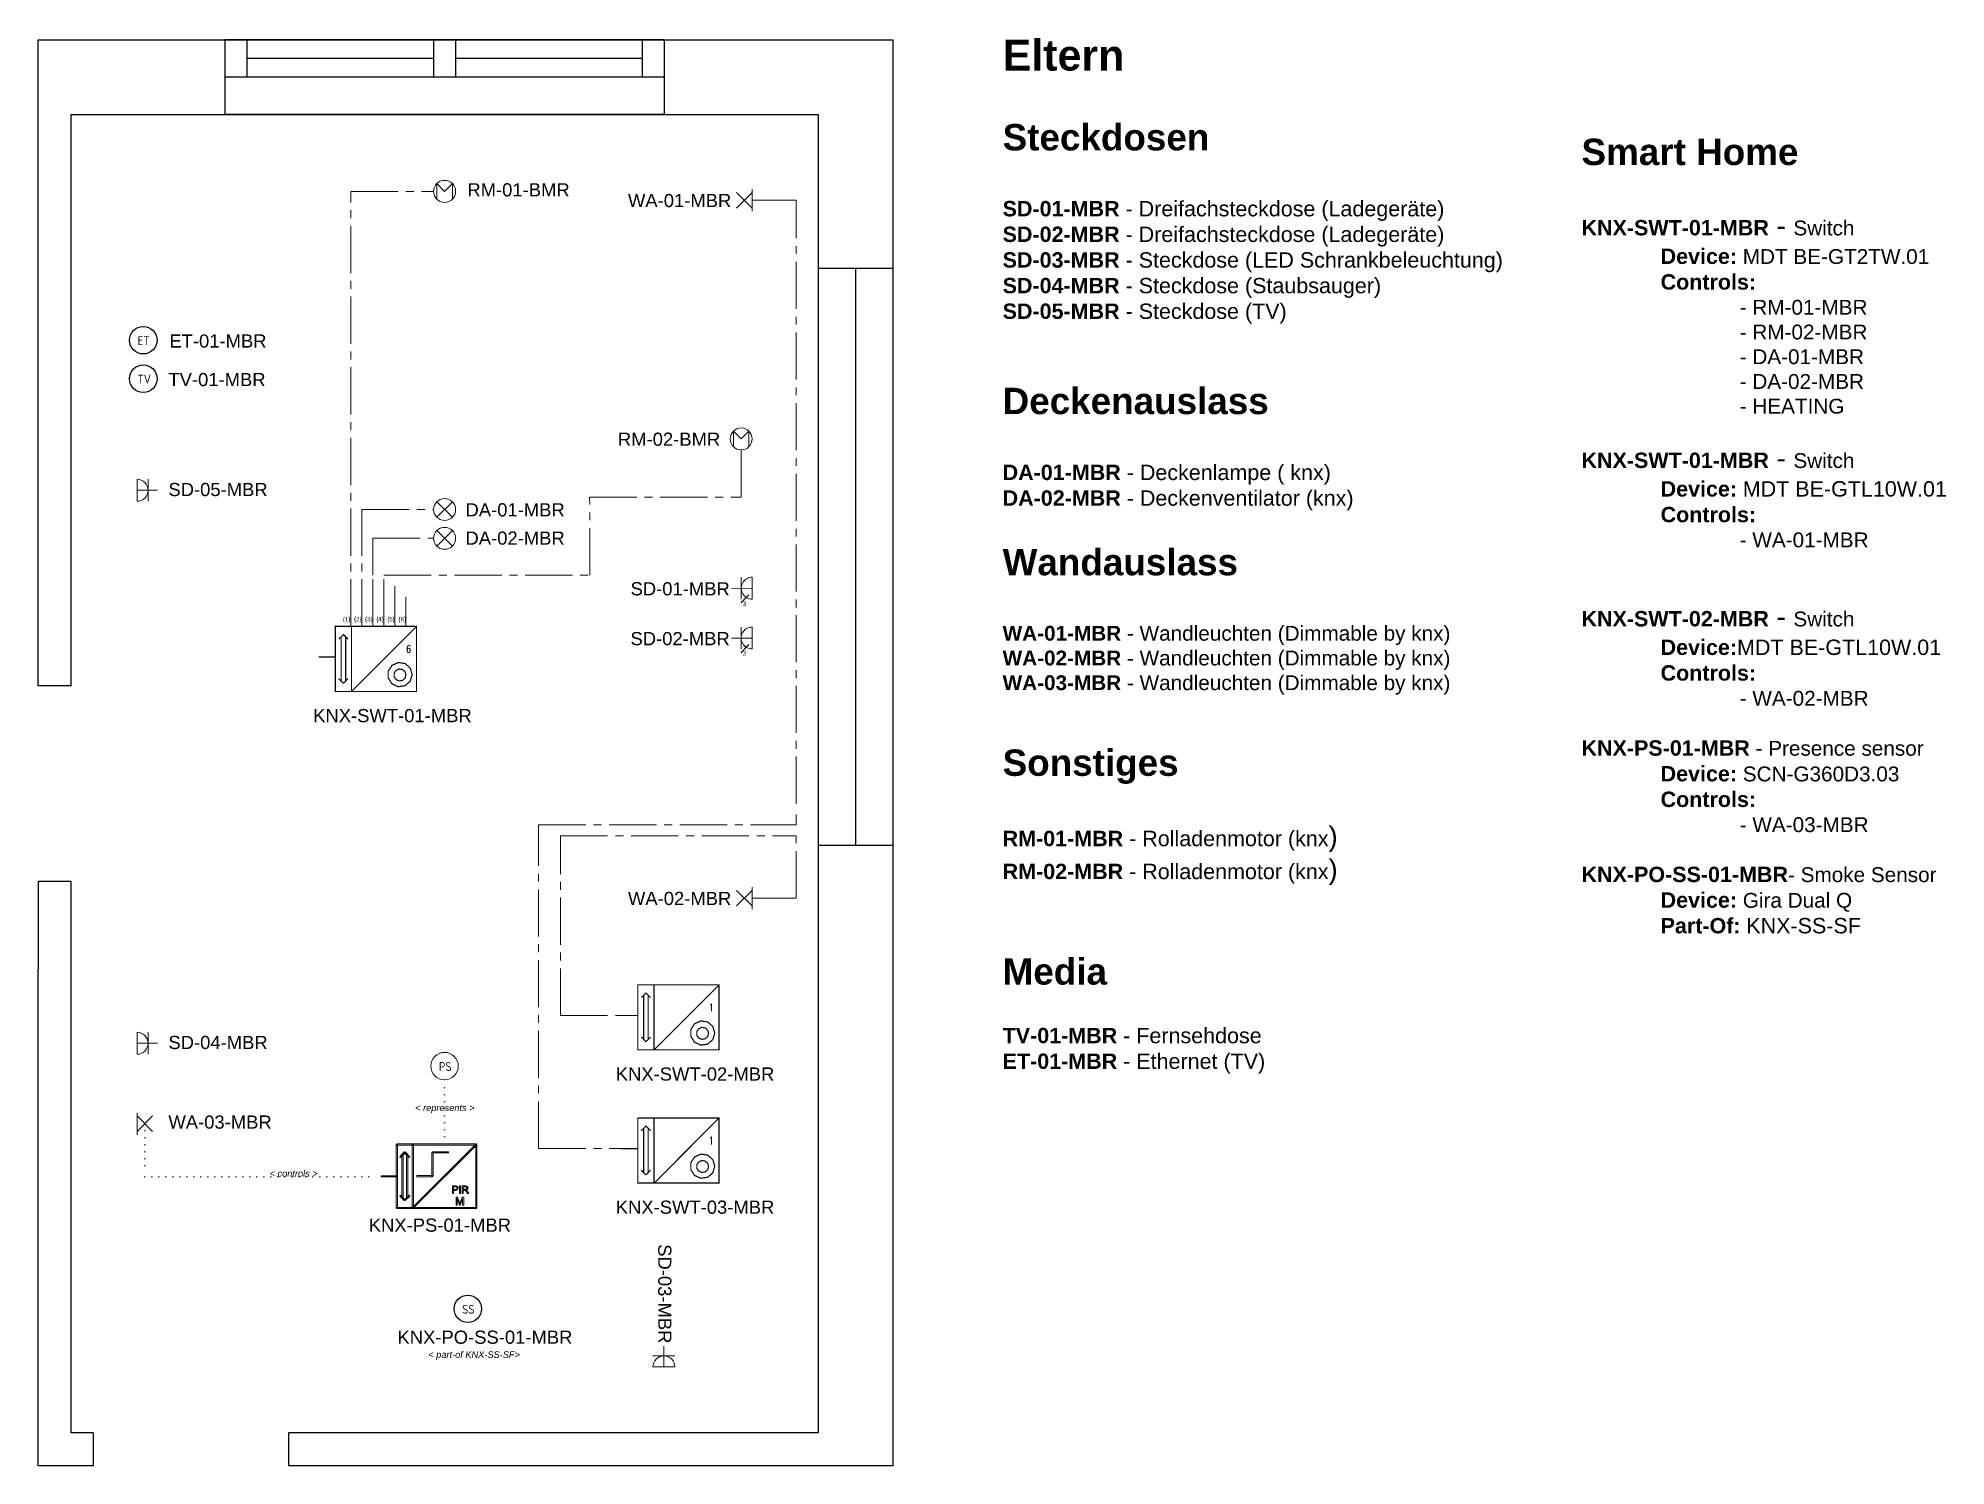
# Model space of a CAD drawing. Header units: millimetres. Extents: x 18834 to 27517, y 15979 to 22476.
import ezdxf
from ezdxf.enums import TextEntityAlignment as Align

# ---------------------------------------------------------------- set-up
doc = ezdxf.new("R2010")
doc.units = ezdxf.units.MM
doc.header["$LTSCALE"] = 10
doc.linetypes.add('AI-Linetype-20', pattern=[32.166085, 21.44411, -3.573992, 3.573992, -3.573992])
doc.linetypes.add('DOT2', pattern=[3.175, 0, -3.175])
for name, color, linetype in [('01-OG-MBR-Walls', 7, 'Continuous'), ('02-OG-MBR-Windows', 7, 'Continuous'), ('03-OG-MBR-Outlets_Schematic', 7, 'Continuous'), ('04-OG-MBR-Lights_Schematic', 7, 'Continuous'), ('05-OG-MBR-Misc_Schematic', 7, 'Continuous'), ('06-OG-MBR-Media_Schematic', 7, 'Continuous'), ('07-OG-MBR-Smart_Schematic', 7, 'Continuous'), ('08-OG-MBR-Schematic_Description', 7, 'Continuous')]:
    doc.layers.add(name, color=color, linetype=linetype)
doc.styles.add('ISO Proportional', font='isocp.shx')
doc.styles.add('SN0', font='ROMANS', dxfattribs={"width": 0.002083})
doc.styles.get("Standard").update_dxf_attribs({"font": 'Arial.ttf'})

msp = doc.modelspace()

# ---------------------------------------------------------------- linework, layer by layer
at = {"layer": '01-OG-MBR-Walls', "color": 7}
for p, q in [((18983.9, 19528.8), (18833.9, 19528.8)), ((18983.9, 18638.8), (18833.9, 18638.8)), ((18833.9, 18638.8), (18833.9, 18238.8)), ((19083.9, 16128.8), (19083.9, 15978.8)), ((19973.9, 16128.8), (19973.9, 15978.8))]:
    msp.add_line(p, q, dxfattribs=at)
for points in [[(18833.9, 19528.8), (18833.9, 22468.8), (18983.9, 22468.8), (22383.9, 22468.8), (22723.9, 22468.8), (22723.9, 22128.8), (22723.9, 18128.8), (22723.9, 17978.8), (22723.9, 16128.8), (22723.9, 15978.8), (22383.9, 15978.8), (19973.9, 15978.8)], [(18983.9, 19528.8), (18983.9, 22128.8), (22383.9, 22128.8), (22383.9, 16128.8), (19973.9, 16128.8)], [(19083.9, 16128.8), (18983.9, 16128.8), (18983.9, 18638.8)], [(19083.9, 15978.8), (18983.9, 15978.8), (18833.9, 15978.8), (18833.9, 18238.8)]]:
    msp.add_lwpolyline(points, dxfattribs=at)
at = {"layer": '02-OG-MBR-Windows'}
for p, q in [((19683.9, 22468.8), (19683.9, 22128.8)), ((21683.9, 22468.8), (19683.9, 22468.8)), ((19783.9, 22468.8), (19783.9, 22298.8)), ((20633.9, 22468.8), (20633.9, 22298.8)), ((20733.9, 22468.8), (20733.9, 22298.8)), ((21583.9, 22468.8), (21583.9, 22298.8)), ((21683.9, 22468.8), (21683.9, 22128.8)), ((20633.9, 22383.8), (19783.9, 22383.8)), ((21583.9, 22383.8), (20733.9, 22383.8)), ((21683.9, 22298.8), (19683.9, 22298.8)), ((21683.9, 22128.8), (19683.9, 22128.8))]:
    msp.add_line(p, q, dxfattribs=at)
at = {"layer": '02-OG-MBR-Windows', "color": 7}
for p, q in [((22383.9, 21428.8), (22723.9, 21428.8)), ((22383.9, 21428.8), (22383.9, 18803.8)), ((22553.9, 21428.8), (22553.9, 18803.8)), ((22723.9, 21428.8), (22723.9, 18803.8)), ((22383.9, 18803.8), (22723.9, 18803.8))]:
    msp.add_line(p, q, dxfattribs=at)
at = {"layer": '03-OG-MBR-Outlets_Schematic', "color": 7, "lineweight": 15}
for p, q in [((19283.9, 20468.6), (19283.9, 20368.6)), ((19283.9, 20418.6), (19377.8, 20419.1)), ((19333.9, 20468.6), (19333.9, 20368.6)), ((22084.2, 19973.1), (21990.2, 19972)), ((22034.4, 19922.8), (22033.9, 20022.8)), ((22084.4, 19923.1), (22083.9, 20023.1)), ((22083.9, 19746.3), (21990, 19745.3)), ((22034.2, 19696), (22033.6, 19796)), ((22084.2, 19696.3), (22083.6, 19796.3)), ((19283.9, 17952.1), (19283.9, 17852.1)), ((19283.9, 17902.1), (19377.8, 17902.6)), ((19333.9, 17952.1), (19333.9, 17852.1)), ((21682.1, 16428.8), (21681.6, 16522.7)), ((21632.1, 16478.8), (21732.1, 16478.8)), ((21632.1, 16428.8), (21732.1, 16428.8))]:
    msp.add_line(p, q, dxfattribs=at)
at = {"layer": '03-OG-MBR-Outlets_Schematic', "color": 7}
for p, q in [((22069.2, 19943.3), (22031.9, 19906.3)), ((22069, 19716.5), (22031.6, 19679.5))]:
    msp.add_line(p, q, dxfattribs=at)
at = {"layer": '03-OG-MBR-Outlets_Schematic', "color": 7, "lineweight": 15}
for centre, start, end in [((19283.9, 20418.6), 270, 90), ((22084.2, 19973.1), 90.31776, 270.31776), ((22083.9, 19746.3), 90.31776, 270.31776), ((19283.9, 17902.1), 270, 90), ((21682.1, 16428.8), 0, 180)]:
    msp.add_arc(centre, 50, start, end, dxfattribs=at)
at = {"layer": '04-OG-MBR-Lights_Schematic', "color": 7, "lineweight": 20}
for p, q in [((22083.9, 21703.2), (22013.2, 21773.9)), ((22013.2, 21703.2), (22083.9, 21773.9)), ((22083.9, 21688.5), (22083.9, 21788.5)), ((20648.5, 20366.5), (20719.2, 20295.8)), ((20719.2, 20366.5), (20648.5, 20295.8)), ((20648.5, 20235.4), (20719.2, 20164.7)), ((20719.2, 20235.4), (20648.5, 20164.7)), ((22083.9, 18527), (22013.2, 18597.7)), ((22013.2, 18527), (22083.9, 18597.7)), ((22083.9, 18512.4), (22083.9, 18612.4)), ((19283.9, 17586), (19283.9, 17486)), ((19283.9, 17571.4), (19354.6, 17500.6)), ((19354.6, 17571.4), (19283.9, 17500.6))]:
    msp.add_line(p, q, dxfattribs=at)
for centre in [(20683.9, 20331.1), (20683.9, 20200)]:
    msp.add_circle(centre, 50, dxfattribs=at)
at = {"layer": '05-OG-MBR-Misc_Schematic', "color": 7, "lineweight": 15}
for p, q in [((20683.9, 21778.8), (20648.5, 21814.2)), ((20648.5, 21814.2), (20648.5, 21743.5)), ((20719.2, 21814.2), (20683.9, 21778.8)), ((20719.2, 21814.2), (20719.2, 21743.5)), ((22033.9, 20652.5), (21998.5, 20687.9)), ((21998.5, 20687.9), (21998.5, 20617.2)), ((22069.2, 20687.9), (22033.9, 20652.5)), ((22069.2, 20687.9), (22069.2, 20617.2))]:
    msp.add_line(p, q, dxfattribs=at)
for centre in [(20683.9, 21778.8), (22033.9, 20652.5)]:
    msp.add_circle(centre, 50, dxfattribs=at)
at = {"layer": '06-OG-MBR-Media_Schematic', "color": 7}
for centre in [(19312.5, 21101.5), (19312.5, 20926.5)]:
    msp.add_circle(centre, 62.5, dxfattribs=at)
at = {"layer": '07-OG-MBR-Smart_Schematic', "color": 3, "linetype": 'AI-Linetype-20', "lineweight": 15}
for p, q in [((20257.8, 19799), (20257.8, 21778.8)), ((20257.8, 21778.8), (20633.9, 21778.8)), ((22083.9, 21738.5), (22283.9, 21738.5)), ((22283.9, 18992.4), (22283.9, 21738.5)), ((22033.9, 20387.1), (22033.9, 20602.5)), ((20307.8, 19799), (20307.8, 20331.1)), ((20307.8, 20331.1), (20633.9, 20331.1)), ((21344, 20387.1), (22033.9, 20387.1)), ((21344.7, 20031.7), (21344.2, 20387.1)), ((20357.8, 20200), (20633.9, 20200)), ((20357.8, 20031.7), (20357.8, 20200)), ((20357.8, 19799), (20357.8, 20031.7)), ((20407.8, 19799), (20407.8, 20031.7)), ((20407.8, 20031.7), (21344.7, 20031.7)), ((20457.8, 19799), (20457.8, 19981.7)), ((20507.8, 19799), (20507.8, 19931.7)), ((22283.9, 18896), (22283.9, 18942.4)), ((21111.6, 17422.5), (21111.6, 18896)), ((21111.6, 18896), (22283.9, 18896)), ((21211.6, 18028.5), (21211.6, 18846)), ((21211.6, 18846), (22283.9, 18846)), ((22283.9, 18562.4), (22283.9, 18846)), ((22083.9, 18562.4), (22283.9, 18562.4)), ((21211.6, 18028.5), (21487.7, 18028.5)), ((21111.6, 17422.5), (21487.7, 17422.5))]:
    msp.add_line(p, q, dxfattribs=at)
at = {"layer": '07-OG-MBR-Smart_Schematic', "color": 7, "linetype": 'Continuous', "lineweight": 15, "const_width": 5.48}
for points in [[(20186.3, 19799), (20259.9, 19799), (20259.9, 19503), (20186.3, 19503), (20186.3, 19799)], [(20259.9, 19799), (20555.8, 19799), (20555.8, 19503), (20259.9, 19503), (20259.9, 19799)], [(20555.8, 19799), (20260.6, 19503)], [(20223.1, 19762.2), (20201.9, 19741), (20223.1, 19762.2), (20244.2, 19741), (20223.1, 19762.2)], [(20212.9, 19752), (20212.9, 19550.8)], [(20233.2, 19752), (20233.2, 19550.8)], [(20110.3, 19659.6), (20185.5, 19659.6)], [(20536.3, 19579.7), (20527.5, 19609.7), (20503.8, 19630.3), (20472.8, 19634.8), (20444.3, 19621.8), (20427.3, 19595.5), (20427.3, 19564.1), (20444.2, 19537.8), (20472.7, 19524.7), (20503.7, 19529.1), (20527.4, 19549.6), (20536.3, 19579.7), (20536.3, 19579.7)], [(20223.1, 19539.8), (20201.9, 19561.7)], [(20244.2, 19561.7), (20223.1, 19539.8)], [(20508.1, 19578.1), (20503.7, 19593), (20492.1, 19603.1), (20476.8, 19605.3), (20462.7, 19598.9), (20454.4, 19585.9), (20454.4, 19570.5), (20462.7, 19557.5), (20476.7, 19551.1), (20492, 19553.2), (20503.7, 19563.3), (20508.1, 19578.1), (20508.1, 19578.1)], [(21563.6, 18167.8), (21637.2, 18167.8), (21637.2, 17871.9), (21563.6, 17871.9), (21563.6, 18167.8)], [(21637.2, 18167.8), (21933.2, 18167.8), (21933.2, 17871.9), (21637.2, 17871.9), (21637.2, 18167.8)], [(21933.2, 18167.8), (21638, 17871.9)], [(21600.4, 18131), (21579.3, 18109.9), (21600.4, 18131), (21621.6, 18109.9), (21600.4, 18131)], [(21590.2, 18120.9), (21590.2, 17919.6)], [(21610.6, 18120.9), (21610.6, 17919.6)], [(21487.7, 18028.5), (21562.8, 18028.5)], [(21913.6, 17948.5), (21904.8, 17978.6), (21881.2, 17999.1), (21850.2, 18003.6), (21821.7, 17990.6), (21804.7, 17964.3), (21804.7, 17933), (21821.6, 17906.6), (21850.1, 17893.6), (21881.1, 17898), (21904.8, 17918.5), (21913.6, 17948.5), (21913.6, 17948.5)], [(21885.4, 17947), (21881.1, 17961.8), (21869.5, 17971.9), (21854.2, 17974.2), (21840.1, 17967.8), (21831.8, 17954.8), (21831.7, 17939.3), (21840.1, 17926.3), (21854.1, 17919.9), (21869.4, 17922.1), (21881.1, 17932.2), (21885.4, 17947), (21885.4, 17947)], [(21600.4, 17908.7), (21579.3, 17930.6)], [(21621.6, 17930.6), (21600.4, 17908.7)], [(21563.6, 17561.8), (21637.2, 17561.8), (21637.2, 17265.9), (21563.6, 17265.9), (21563.6, 17561.8)], [(21637.2, 17561.8), (21933.2, 17561.8), (21933.2, 17265.9), (21637.2, 17265.9), (21637.2, 17561.8)], [(21933.2, 17561.8), (21638, 17265.9)], [(21600.4, 17525), (21579.3, 17503.9), (21600.4, 17525), (21621.6, 17503.9), (21600.4, 17525)], [(21590.2, 17514.9), (21590.2, 17313.6)], [(21610.6, 17514.9), (21610.6, 17313.6)], [(21487.7, 17422.5), (21562.8, 17422.5)], [(21913.6, 17342.5), (21904.8, 17372.6), (21881.2, 17393.1), (21850.2, 17397.6), (21821.7, 17384.6), (21804.7, 17358.3), (21804.7, 17327), (21821.6, 17300.6), (21850.1, 17287.6), (21881.1, 17292), (21904.8, 17312.5), (21913.6, 17342.5), (21913.6, 17342.5)], [(21885.4, 17341), (21881.1, 17355.8), (21869.5, 17365.9), (21854.2, 17368.2), (21840.1, 17361.8), (21831.8, 17348.8), (21831.7, 17333.3), (21840.1, 17320.3), (21854.1, 17313.9), (21869.4, 17316.1), (21881.1, 17326.2), (21885.4, 17341), (21885.4, 17341)], [(21600.4, 17302.7), (21579.3, 17324.6)], [(21621.6, 17324.6), (21600.4, 17302.7)]]:
    msp.add_lwpolyline(points, dxfattribs=at)
at = {"layer": '07-OG-MBR-Smart_Schematic', "color": 7, "linetype": 'DOT2', "lineweight": 15}
for points in [[(20683.9, 17444), (20683.9, 17735.5)], [(19319.2, 17536), (19319.2, 17294)], [(19319.2, 17294), (20395.4, 17294)]]:
    msp.add_lwpolyline(points, dxfattribs=at)
at = {"layer": '07-OG-MBR-Smart_Schematic', "color": 7, "lineweight": 15}
msp.add_circle((20683.9, 17798), 62.5, dxfattribs=at)
at = {"layer": '07-OG-MBR-Smart_Schematic', "color": 7}
msp.add_circle((20789.6, 16693.2), 62.5, dxfattribs=at)
at = {"layer": '07-OG-MBR-Smart_Schematic', "color": 7, "linetype": 'Continuous', "lineweight": 15}
for points, knots in [([(20469.2, 17152), (20469.2, 17152), (20463.9, 17152), (20463.9, 17152), (20463.9, 17152), (20463.9, 17152), (20463.9, 17441.3), (20463.9, 17441.3), (20463.9, 17441.3), (20463.9, 17441.3), (20469.2, 17441.3), (20469.2, 17441.3), (20469.2, 17441.3), (20469.2, 17441.3), (20469.2, 17152), (20469.2, 17152)], [0, 0, 0, 0, 0.2, 0.2, 0.2, 0.2, 0.4, 0.4, 0.4, 0.4, 0.6, 0.6, 0.6, 0.6, 1, 1, 1, 1]), ([(20466.5, 17438.6), (20466.5, 17438.6), (20466.5, 17444), (20466.5, 17444), (20466.5, 17444), (20466.5, 17444), (20539.2, 17444), (20539.2, 17444), (20539.2, 17444), (20539.2, 17444), (20539.2, 17438.6), (20539.2, 17438.6), (20539.2, 17438.6), (20539.2, 17438.6), (20466.5, 17438.6), (20466.5, 17438.6)], [0, 0, 0, 0, 0.2, 0.2, 0.2, 0.2, 0.4, 0.4, 0.4, 0.4, 0.6, 0.6, 0.6, 0.6, 1, 1, 1, 1]), ([(20483.8, 17382), (20483.8, 17382), (20479.9, 17385.8), (20479.9, 17385.8), (20479.9, 17385.8), (20479.9, 17385.8), (20500.6, 17407.2), (20500.6, 17407.2), (20500.6, 17407.2), (20500.6, 17407.2), (20504.4, 17403.5), (20504.4, 17403.5), (20504.4, 17403.5), (20504.4, 17403.5), (20483.8, 17382), (20483.8, 17382)], [0, 0, 0, 0, 0.2, 0.2, 0.2, 0.2, 0.4, 0.4, 0.4, 0.4, 0.6, 0.6, 0.6, 0.6, 1, 1, 1, 1]), ([(20500.6, 17406.5), (20500.6, 17406.5), (20504.4, 17402.7), (20504.4, 17402.7), (20504.4, 17402.7), (20504.4, 17402.7), (20483.7, 17382), (20483.7, 17382), (20483.7, 17382), (20483.7, 17382), (20480, 17385.8), (20480, 17385.8), (20480, 17385.8), (20480, 17385.8), (20500.6, 17406.5), (20500.6, 17406.5)], [0, 0, 0, 0, 0.2, 0.2, 0.2, 0.2, 0.4, 0.4, 0.4, 0.4, 0.6, 0.6, 0.6, 0.6, 1, 1, 1, 1]), ([(20489.9, 17394.6), (20489.9, 17394.6), (20495.2, 17394.6), (20495.2, 17394.6), (20495.2, 17394.6), (20495.2, 17394.6), (20495.2, 17197.9), (20495.2, 17197.9), (20495.2, 17197.9), (20495.2, 17197.9), (20489.9, 17197.9), (20489.9, 17197.9), (20489.9, 17197.9), (20489.9, 17197.9), (20489.9, 17394.6), (20489.9, 17394.6)], [0, 0, 0, 0, 0.2, 0.2, 0.2, 0.2, 0.4, 0.4, 0.4, 0.4, 0.6, 0.6, 0.6, 0.6, 1, 1, 1, 1]), ([(20500.6, 17403.4), (20500.6, 17403.4), (20504.4, 17407.2), (20504.4, 17407.2), (20504.4, 17407.2), (20504.4, 17407.2), (20525.8, 17385.8), (20525.8, 17385.8), (20525.8, 17385.8), (20525.8, 17385.8), (20522, 17382), (20522, 17382), (20522, 17382), (20522, 17382), (20500.6, 17403.4), (20500.6, 17403.4)], [0, 0, 0, 0, 0.2, 0.2, 0.2, 0.2, 0.4, 0.4, 0.4, 0.4, 0.6, 0.6, 0.6, 0.6, 1, 1, 1, 1]), ([(20525.8, 17385.8), (20525.8, 17385.8), (20522.1, 17382), (20522.1, 17382), (20522.1, 17382), (20522.1, 17382), (20500.7, 17402.6), (20500.7, 17402.6), (20500.7, 17402.6), (20500.7, 17402.6), (20504.4, 17406.5), (20504.4, 17406.5), (20504.4, 17406.5), (20504.4, 17406.5), (20525.8, 17385.8), (20525.8, 17385.8)], [0, 0, 0, 0, 0.2, 0.2, 0.2, 0.2, 0.4, 0.4, 0.4, 0.4, 0.6, 0.6, 0.6, 0.6, 1, 1, 1, 1]), ([(20510.5, 17394.6), (20510.5, 17394.6), (20515.9, 17394.6), (20515.9, 17394.6), (20515.9, 17394.6), (20515.9, 17394.6), (20515.9, 17197.9), (20515.9, 17197.9), (20515.9, 17197.9), (20515.9, 17197.9), (20510.5, 17197.9), (20510.5, 17197.9), (20510.5, 17197.9), (20510.5, 17197.9), (20510.5, 17394.6), (20510.5, 17394.6)], [0, 0, 0, 0, 0.2, 0.2, 0.2, 0.2, 0.4, 0.4, 0.4, 0.4, 0.6, 0.6, 0.6, 0.6, 1, 1, 1, 1]), ([(20541.9, 17152), (20541.9, 17152), (20536.6, 17152), (20536.6, 17152), (20536.6, 17152), (20536.6, 17152), (20536.6, 17441.3), (20536.6, 17441.3), (20536.6, 17441.3), (20536.6, 17441.3), (20541.9, 17441.3), (20541.9, 17441.3), (20541.9, 17441.3), (20541.9, 17441.3), (20541.9, 17152), (20541.9, 17152)], [0, 0, 0, 0, 0.2, 0.2, 0.2, 0.2, 0.4, 0.4, 0.4, 0.4, 0.6, 0.6, 0.6, 0.6, 1, 1, 1, 1]), ([(20536.6, 17441.3), (20536.6, 17441.3), (20541.9, 17441.3), (20541.9, 17441.3), (20541.9, 17441.3), (20541.9, 17441.3), (20541.9, 17152), (20541.9, 17152), (20541.9, 17152), (20541.9, 17152), (20536.6, 17152), (20536.6, 17152), (20536.6, 17152), (20536.6, 17152), (20536.6, 17441.3), (20536.6, 17441.3)], [0, 0, 0, 0, 0.2, 0.2, 0.2, 0.2, 0.4, 0.4, 0.4, 0.4, 0.6, 0.6, 0.6, 0.6, 1, 1, 1, 1]), ([(20825.9, 17442.4), (20825.9, 17442.4), (20829.6, 17438.6), (20829.6, 17438.6), (20829.6, 17438.6), (20829.6, 17438.6), (20542.7, 17152.4), (20542.7, 17152.4), (20542.7, 17152.4), (20542.7, 17152.4), (20538.9, 17156.2), (20538.9, 17156.2), (20538.9, 17156.2), (20538.9, 17156.2), (20825.9, 17442.4), (20825.9, 17442.4)], [0, 0, 0, 0, 0.2, 0.2, 0.2, 0.2, 0.4, 0.4, 0.4, 0.4, 0.6, 0.6, 0.6, 0.6, 1, 1, 1, 1]), ([(20539.2, 17438.6), (20539.2, 17438.6), (20539.2, 17444), (20539.2, 17444), (20539.2, 17444), (20539.2, 17444), (20828.5, 17444), (20828.5, 17444), (20828.5, 17444), (20828.5, 17444), (20828.5, 17438.6), (20828.5, 17438.6), (20828.5, 17438.6), (20828.5, 17438.6), (20539.2, 17438.6), (20539.2, 17438.6)], [0, 0, 0, 0, 0.2, 0.2, 0.2, 0.2, 0.4, 0.4, 0.4, 0.4, 0.6, 0.6, 0.6, 0.6, 1, 1, 1, 1]), ([(20631.5, 17297.4), (20631.5, 17297.4), (20626.1, 17297.4), (20626.1, 17297.4), (20626.1, 17297.4), (20626.1, 17297.4), (20626.1, 17405.3), (20626.1, 17405.3), (20626.1, 17405.3), (20626.1, 17405.3), (20631.5, 17405.3), (20631.5, 17405.3), (20631.5, 17405.3), (20631.5, 17405.3), (20631.5, 17297.4), (20631.5, 17297.4)], [0, 0, 0, 0, 0.2, 0.2, 0.2, 0.2, 0.4, 0.4, 0.4, 0.4, 0.6, 0.6, 0.6, 0.6, 1, 1, 1, 1]), ([(20628.8, 17402.7), (20628.8, 17402.7), (20628.8, 17408), (20628.8, 17408), (20628.8, 17408), (20628.8, 17408), (20701.5, 17408), (20701.5, 17408), (20701.5, 17408), (20701.5, 17408), (20701.5, 17402.7), (20701.5, 17402.7), (20701.5, 17402.7), (20701.5, 17402.7), (20628.8, 17402.7), (20628.8, 17402.7)], [0, 0, 0, 0, 0.2, 0.2, 0.2, 0.2, 0.4, 0.4, 0.4, 0.4, 0.6, 0.6, 0.6, 0.6, 1, 1, 1, 1]), ([(20825.8, 17441.3), (20825.8, 17441.3), (20831.2, 17441.3), (20831.2, 17441.3), (20831.2, 17441.3), (20831.2, 17441.3), (20831.2, 17152), (20831.2, 17152), (20831.2, 17152), (20831.2, 17152), (20825.8, 17152), (20825.8, 17152), (20825.8, 17152), (20825.8, 17152), (20825.8, 17441.3), (20825.8, 17441.3)], [0, 0, 0, 0, 0.2, 0.2, 0.2, 0.2, 0.4, 0.4, 0.4, 0.4, 0.6, 0.6, 0.6, 0.6, 1, 1, 1, 1]), ([(20395.4, 17294), (20395.4, 17294), (20395.4, 17299.3), (20395.4, 17299.3), (20395.4, 17299.3), (20395.4, 17299.3), (20467.3, 17299.3), (20467.3, 17299.3), (20467.3, 17299.3), (20467.3, 17299.3), (20467.3, 17294), (20467.3, 17294), (20467.3, 17294), (20467.3, 17294), (20395.4, 17294), (20395.4, 17294)], [0, 0, 0, 0, 0.2, 0.2, 0.2, 0.2, 0.4, 0.4, 0.4, 0.4, 0.6, 0.6, 0.6, 0.6, 1, 1, 1, 1]), ([(20556.8, 17294.8), (20556.8, 17294.8), (20556.8, 17300.1), (20556.8, 17300.1), (20556.8, 17300.1), (20556.8, 17300.1), (20628.8, 17300.1), (20628.8, 17300.1), (20628.8, 17300.1), (20628.8, 17300.1), (20628.8, 17294.8), (20628.8, 17294.8), (20628.8, 17294.8), (20628.8, 17294.8), (20556.8, 17294.8), (20556.8, 17294.8)], [0, 0, 0, 0, 0.2, 0.2, 0.2, 0.2, 0.4, 0.4, 0.4, 0.4, 0.6, 0.6, 0.6, 0.6, 1, 1, 1, 1]), ([(20504.4, 17189.9), (20504.4, 17189.9), (20500.6, 17186.1), (20500.6, 17186.1), (20500.6, 17186.1), (20500.6, 17186.1), (20480, 17206.8), (20480, 17206.8), (20480, 17206.8), (20480, 17206.8), (20483.7, 17210.6), (20483.7, 17210.6), (20483.7, 17210.6), (20483.7, 17210.6), (20504.4, 17189.9), (20504.4, 17189.9)], [0, 0, 0, 0, 0.2, 0.2, 0.2, 0.2, 0.4, 0.4, 0.4, 0.4, 0.6, 0.6, 0.6, 0.6, 1, 1, 1, 1]), ([(20522.1, 17210.6), (20522.1, 17210.6), (20525.8, 17206.7), (20525.8, 17206.7), (20525.8, 17206.7), (20525.8, 17206.7), (20504.4, 17186.1), (20504.4, 17186.1), (20504.4, 17186.1), (20504.4, 17186.1), (20500.7, 17189.9), (20500.7, 17189.9), (20500.7, 17189.9), (20500.7, 17189.9), (20522.1, 17210.6), (20522.1, 17210.6)], [0, 0, 0, 0, 0.2, 0.2, 0.2, 0.2, 0.4, 0.4, 0.4, 0.4, 0.6, 0.6, 0.6, 0.6, 1, 1, 1, 1]), ([(20719.7, 17219), (20719.7, 17219), (20719.7, 17252.5), (20719.7, 17252.5), (20719.7, 17252.5), (20719.7, 17252.5), (20732.3, 17252.5), (20732.3, 17252.5), (20732.3, 17252.5), (20734.6, 17252.5), (20736.2, 17252.4), (20737.4, 17252.1), (20737.4, 17252.1), (20739.1, 17251.9), (20740.4, 17251.4), (20741.6, 17250.6), (20741.6, 17250.6), (20742.7, 17249.8), (20743.6, 17248.7), (20744.2, 17247.4), (20744.2, 17247.4), (20744.9, 17246), (20745.3, 17244.4), (20745.3, 17242.8), (20745.3, 17242.8), (20745.3, 17239.9), (20744.3, 17237.5), (20742.5, 17235.6), (20742.5, 17235.6), (20740.7, 17233.6), (20737.4, 17232.6), (20732.7, 17232.6), (20732.7, 17232.6), (20732.7, 17232.6), (20724.1, 17232.6), (20724.1, 17232.6), (20724.1, 17232.6), (20724.1, 17232.6), (20724.1, 17219), (20724.1, 17219), (20724.1, 17219), (20724.1, 17219), (20719.7, 17219), (20719.7, 17219)], [0, 0, 0, 0, 0.083333, 0.083333, 0.083333, 0.083333, 0.166667, 0.166667, 0.166667, 0.166667, 0.25, 0.25, 0.25, 0.25, 0.333333, 0.333333, 0.333333, 0.333333, 0.416667, 0.416667, 0.416667, 0.416667, 0.5, 0.5, 0.5, 0.5, 0.583333, 0.583333, 0.583333, 0.583333, 0.666667, 0.666667, 0.666667, 0.666667, 0.75, 0.75, 0.75, 0.75, 0.833333, 0.833333, 0.833333, 0.833333, 1, 1, 1, 1]), ([(20724.1, 17236.6), (20724.1, 17236.6), (20732.8, 17236.6), (20732.8, 17236.6), (20732.8, 17236.6), (20735.6, 17236.6), (20737.7, 17237.1), (20738.9, 17238.1), (20738.9, 17238.1), (20740.1, 17239.2), (20740.7, 17240.7), (20740.7, 17242.6), (20740.7, 17242.6), (20740.7, 17244), (20740.3, 17245.2), (20739.6, 17246.2), (20739.6, 17246.2), (20738.9, 17247.2), (20738, 17247.9), (20736.8, 17248.2), (20736.8, 17248.2), (20736.1, 17248.4), (20734.7, 17248.5), (20732.7, 17248.5), (20732.7, 17248.5), (20732.7, 17248.5), (20724.1, 17248.5), (20724.1, 17248.5), (20724.1, 17248.5), (20724.1, 17248.5), (20724.1, 17236.6), (20724.1, 17236.6)], [0, 0, 0, 0, 0.111111, 0.111111, 0.111111, 0.111111, 0.222222, 0.222222, 0.222222, 0.222222, 0.333333, 0.333333, 0.333333, 0.333333, 0.444444, 0.444444, 0.444444, 0.444444, 0.555556, 0.555556, 0.555556, 0.555556, 0.666667, 0.666667, 0.666667, 0.666667, 0.777778, 0.777778, 0.777778, 0.777778, 1, 1, 1, 1]), ([(20735.9, 17164.5), (20735.9, 17164.5), (20735.9, 17201), (20735.9, 17201), (20735.9, 17201), (20735.9, 17201), (20743.2, 17201), (20743.2, 17201), (20743.2, 17201), (20743.2, 17201), (20751.8, 17175.2), (20751.8, 17175.2), (20751.8, 17175.2), (20752.6, 17172.8), (20753.2, 17171), (20753.5, 17169.8), (20753.5, 17169.8), (20754, 17171.1), (20754.6, 17173.1), (20755.5, 17175.6), (20755.5, 17175.6), (20755.5, 17175.6), (20764.3, 17201), (20764.3, 17201), (20764.3, 17201), (20764.3, 17201), (20770.7, 17201), (20770.7, 17201), (20770.7, 17201), (20770.7, 17201), (20770.7, 17164.5), (20770.7, 17164.5), (20770.7, 17164.5), (20770.7, 17164.5), (20766.1, 17164.5), (20766.1, 17164.5), (20766.1, 17164.5), (20766.1, 17164.5), (20766.1, 17195), (20766.1, 17195), (20766.1, 17195), (20766.1, 17195), (20755.5, 17164.5), (20755.5, 17164.5), (20755.5, 17164.5), (20755.5, 17164.5), (20751.1, 17164.5), (20751.1, 17164.5), (20751.1, 17164.5), (20751.1, 17164.5), (20740.6, 17195.6), (20740.6, 17195.6), (20740.6, 17195.6), (20740.6, 17195.6), (20740.6, 17164.5), (20740.6, 17164.5), (20740.6, 17164.5), (20740.6, 17164.5), (20735.9, 17164.5), (20735.9, 17164.5)], [0, 0, 0, 0, 0.0625, 0.0625, 0.0625, 0.0625, 0.125, 0.125, 0.125, 0.125, 0.1875, 0.1875, 0.1875, 0.1875, 0.25, 0.25, 0.25, 0.25, 0.3125, 0.3125, 0.3125, 0.3125, 0.375, 0.375, 0.375, 0.375, 0.4375, 0.4375, 0.4375, 0.4375, 0.5, 0.5, 0.5, 0.5, 0.5625, 0.5625, 0.5625, 0.5625, 0.625, 0.625, 0.625, 0.625, 0.6875, 0.6875, 0.6875, 0.6875, 0.75, 0.75, 0.75, 0.75, 0.8125, 0.8125, 0.8125, 0.8125, 0.875, 0.875, 0.875, 0.875, 1, 1, 1, 1]), ([(20751.7, 17219), (20751.7, 17219), (20751.7, 17252.5), (20751.7, 17252.5), (20751.7, 17252.5), (20751.7, 17252.5), (20756.1, 17252.5), (20756.1, 17252.5), (20756.1, 17252.5), (20756.1, 17252.5), (20756.1, 17219), (20756.1, 17219), (20756.1, 17219), (20756.1, 17219), (20751.7, 17219), (20751.7, 17219)], [0, 0, 0, 0, 0.2, 0.2, 0.2, 0.2, 0.4, 0.4, 0.4, 0.4, 0.6, 0.6, 0.6, 0.6, 1, 1, 1, 1]), ([(20764, 17219), (20764, 17219), (20764, 17252.5), (20764, 17252.5), (20764, 17252.5), (20764, 17252.5), (20778.8, 17252.5), (20778.8, 17252.5), (20778.8, 17252.5), (20781.8, 17252.5), (20784.1, 17252.2), (20785.6, 17251.6), (20785.6, 17251.6), (20787.2, 17251), (20788.4, 17249.9), (20789.3, 17248.4), (20789.3, 17248.4), (20790.3, 17246.9), (20790.7, 17245.2), (20790.7, 17243.3), (20790.7, 17243.3), (20790.7, 17241), (20790, 17239), (20788.4, 17237.3), (20788.4, 17237.3), (20786.9, 17235.7), (20784.5, 17234.7), (20781.3, 17234.2), (20781.3, 17234.2), (20782.5, 17233.7), (20783.4, 17233.1), (20784, 17232.6), (20784, 17232.6), (20785.3, 17231.4), (20786.5, 17229.9), (20787.6, 17228.1), (20787.6, 17228.1), (20787.6, 17228.1), (20793.5, 17219), (20793.5, 17219), (20793.5, 17219), (20793.5, 17219), (20787.9, 17219), (20787.9, 17219), (20787.9, 17219), (20787.9, 17219), (20783.5, 17226), (20783.5, 17226), (20783.5, 17226), (20782.2, 17228), (20781.1, 17229.5), (20780.3, 17230.6), (20780.3, 17230.6), (20779.4, 17231.6), (20778.7, 17232.4), (20778, 17232.8), (20778, 17232.8), (20777.3, 17233.2), (20776.7, 17233.5), (20776, 17233.7), (20776, 17233.7), (20775.5, 17233.8), (20774.7, 17233.9), (20773.5, 17233.9), (20773.5, 17233.9), (20773.5, 17233.9), (20768.4, 17233.9), (20768.4, 17233.9), (20768.4, 17233.9), (20768.4, 17233.9), (20768.4, 17219), (20768.4, 17219), (20768.4, 17219), (20768.4, 17219), (20764, 17219), (20764, 17219)], [0, 0, 0, 0, 0.05, 0.05, 0.05, 0.05, 0.1, 0.1, 0.1, 0.1, 0.15, 0.15, 0.15, 0.15, 0.2, 0.2, 0.2, 0.2, 0.25, 0.25, 0.25, 0.25, 0.3, 0.3, 0.3, 0.3, 0.35, 0.35, 0.35, 0.35, 0.4, 0.4, 0.4, 0.4, 0.45, 0.45, 0.45, 0.45, 0.5, 0.5, 0.5, 0.5, 0.55, 0.55, 0.55, 0.55, 0.6, 0.6, 0.6, 0.6, 0.65, 0.65, 0.65, 0.65, 0.7, 0.7, 0.7, 0.7, 0.75, 0.75, 0.75, 0.75, 0.8, 0.8, 0.8, 0.8, 0.85, 0.85, 0.85, 0.85, 0.9, 0.9, 0.9, 0.9, 1, 1, 1, 1]), ([(20768.4, 17237.7), (20768.4, 17237.7), (20777.9, 17237.7), (20777.9, 17237.7), (20777.9, 17237.7), (20779.9, 17237.7), (20781.5, 17237.9), (20782.7, 17238.3), (20782.7, 17238.3), (20783.8, 17238.7), (20784.7, 17239.4), (20785.3, 17240.3), (20785.3, 17240.3), (20785.9, 17241.3), (20786.1, 17242.2), (20786.1, 17243.3), (20786.1, 17243.3), (20786.1, 17244.9), (20785.6, 17246.2), (20784.4, 17247.2), (20784.4, 17247.2), (20783.3, 17248.3), (20781.5, 17248.8), (20779, 17248.8), (20779, 17248.8), (20779, 17248.8), (20768.4, 17248.8), (20768.4, 17248.8), (20768.4, 17248.8), (20768.4, 17248.8), (20768.4, 17237.7), (20768.4, 17237.7)], [0, 0, 0, 0, 0.111111, 0.111111, 0.111111, 0.111111, 0.222222, 0.222222, 0.222222, 0.222222, 0.333333, 0.333333, 0.333333, 0.333333, 0.444444, 0.444444, 0.444444, 0.444444, 0.555556, 0.555556, 0.555556, 0.555556, 0.666667, 0.666667, 0.666667, 0.666667, 0.777778, 0.777778, 0.777778, 0.777778, 1, 1, 1, 1]), ([(20539.2, 17154.7), (20539.2, 17154.7), (20539.2, 17149.3), (20539.2, 17149.3), (20539.2, 17149.3), (20539.2, 17149.3), (20466.5, 17149.3), (20466.5, 17149.3), (20466.5, 17149.3), (20466.5, 17149.3), (20466.5, 17154.7), (20466.5, 17154.7), (20466.5, 17154.7), (20466.5, 17154.7), (20539.2, 17154.7), (20539.2, 17154.7)], [0, 0, 0, 0, 0.2, 0.2, 0.2, 0.2, 0.4, 0.4, 0.4, 0.4, 0.6, 0.6, 0.6, 0.6, 1, 1, 1, 1]), ([(20828.5, 17154.7), (20828.5, 17154.7), (20828.5, 17149.3), (20828.5, 17149.3), (20828.5, 17149.3), (20828.5, 17149.3), (20539.2, 17149.3), (20539.2, 17149.3), (20539.2, 17149.3), (20539.2, 17149.3), (20539.2, 17154.7), (20539.2, 17154.7), (20539.2, 17154.7), (20539.2, 17154.7), (20828.5, 17154.7), (20828.5, 17154.7)], [0, 0, 0, 0, 0.2, 0.2, 0.2, 0.2, 0.4, 0.4, 0.4, 0.4, 0.6, 0.6, 0.6, 0.6, 1, 1, 1, 1])]:
    msp.add_open_spline(points, degree=3, knots=knots, dxfattribs=at)

# ---------------------------------------------------------------- texts
at = {"layer": '03-OG-MBR-Outlets_Schematic', "color": 7, "char_height": 60, "attachment_point": 1}
for s, insert in [('SD-05-MBR', (19426.7, 20452.1)), ('SD-01-MBR', (21530.3, 20000.3)), ('SD-02-MBR', (21530, 19773.5)), ('SD-04-MBR', (19426.7, 17935.6))]:
    msp.add_mtext_dynamic_manual_height_columns(s, width=466, gutter_width=12.5, heights=[0], dxfattribs=dict(at, insert=insert))
at = {"layer": '03-OG-MBR-Outlets_Schematic', "color": 7, "lineweight": 15, "char_height": 20, "attachment_point": 1, "rotation": 0.31776}
for insert in [(22040.8, 19912.4), (22040.6, 19685.6)]:
    msp.add_mtext_dynamic_manual_height_columns('3', width=25, gutter_width=12.5, heights=[0], dxfattribs=dict(at, insert=insert))
at = {"layer": '03-OG-MBR-Outlets_Schematic', "color": 7, "insert": (21716.1, 16987.5), "char_height": 60, "attachment_point": 1, "rotation": 270}
msp.add_mtext_dynamic_manual_height_columns('SD-03-MBR', width=466, gutter_width=12.5, heights=[0], dxfattribs=at)
at = {"layer": '04-OG-MBR-Lights_Schematic', "color": 7, "char_height": 60, "attachment_point": 1}
for s, insert in [('WA-01-MBR', (21518.5, 21767.2)), ('DA-01-MBR', (20779, 20359.7)), ('DA-02-MBR', (20779, 20231)), ('WA-02-MBR', (21518.5, 18591)), ('WA-03-MBR', (19426.7, 17573.3))]:
    msp.add_mtext_dynamic_manual_height_columns(s, width=466, gutter_width=12.5, heights=[0], dxfattribs=dict(at, insert=insert))
at = {"layer": '05-OG-MBR-Misc_Schematic', "color": 7, "lineweight": 15, "char_height": 60, "attachment_point": 1}
for s, width, insert in [('RM-01-BMR', 466, (20787.5, 21816.1)), ('RM-02-BMR', 391, (21472.8, 20681))]:
    msp.add_mtext_dynamic_manual_height_columns(s, width=width, gutter_width=12.5, heights=[0], dxfattribs=dict(at, insert=insert))
at = {"layer": '06-OG-MBR-Media_Schematic', "color": 7, "char_height": 40, "attachment_point": 1, "style": 'ISO Proportional'}
for s, insert in [('ET', (19286.5, 21119.5)), ('TV', (19286.5, 20944.5))]:
    msp.add_mtext_dynamic_manual_height_columns(s, width=57, gutter_width=12.5, heights=[0], dxfattribs=dict(at, insert=insert))
at = {"layer": '06-OG-MBR-Media_Schematic', "color": 7, "char_height": 60, "attachment_point": 1}
for s, insert in [('\\pxqr;ET-01-MBR', (19407.5, 21128.1)), ('TV-01-MBR', (19426.7, 20952.5))]:
    msp.add_mtext_dynamic_manual_height_columns(s, width=466, gutter_width=12.5, heights=[0], dxfattribs=dict(at, insert=insert))
at = {"layer": '07-OG-MBR-Smart_Schematic', "color": 7, "linetype": 'Continuous', "lineweight": 15, "style": 'SN0'}
for s, width, p, p2 in [('6', 0.758019, (20509.6, 19678.8), (20530.8, 19678.8)), ('1', 1.171483, (21887, 18047.6), (21908.2, 18047.6)), ('1', 1.171483, (21887, 17441.6), (21908.2, 17441.6))]:
    msp.add_text(s, height=34.5, dxfattribs=dict(at, width=width)).set_placement(p, p2, align=Align.FIT)
at = {"layer": '07-OG-MBR-Smart_Schematic', "color": 7, "insert": (25858.8, 22468.8), "char_height": 90, "attachment_point": 1}
msp.add_mtext_dynamic_manual_height_columns('{\\fArial|b1|i0|c0|p34;\\H1.55556x;  }\\P\\P\\P{\\fArial|b1|i0|c0|p34;\\H1.33333x;Smart Home\\H0.75x;\\P}\\P{\\fArial|b1|i0|c0|p34;\\H0.77778x;KNX-SWT-01-MBR} - {\\H0.75x;Switch\\P^I\\fArial|b1|i0|c0|p34;\\H1.03704x;Device:\\fArial|b0|i0|c0|p34;\\H0.96429x; MDT BE-GT2TW.01\\P^I\\fArial|b1|i0|c0|p34;\\H1.03704x;Controls:\\fArial|b0|i0|c0|p34;\\H0.96429x;\\P^I^I- RM-01-MBR\\P^I^I- RM-02-MBR\\P^I^I- DA-01-MBR\\P^I^I- DA-02-MBR\\P^I^I- HEATING\\H0.99999x;\\P\\P\\fArial|b1|i0|c0|p34;\\H1.03704x;KNX-SWT-01-MBR\\fArial|b0|i0|c0|p34;\\H1.28571x; - \\H0.75x;Switch\\P^I\\fArial|b1|i0|c0|p34;\\H1.03704x;Device:\\fArial|b0|i0|c0|p34;\\H0.96429x; \\H1.03702x;MDT BE-GTL10W.01\\P\\H0.9643x;^I\\fArial|b1|i0|c0|p34;\\H1.03704x;Controls:\\fArial|b0|i0|c0|p34;\\H0.96429x;\\P\\H1x;^I^I- WA-01-MBR\\H0.99999x;\\P\\H1x;\\P\\P\\fArial|b1|i0|c0|p34;\\H1.03704x;KNX-SWT-02-MBR\\fArial|b0|i0|c0|p34;\\H1.28571x; - \\H0.75x;Switch\\P^I\\fArial|b1|i0|c0|p34;\\H1.03704x;Device:\\fArial|b0|i0|c0|p34;\\H0.99999x;MDT BE-GTL10W.01\\H0.9643x;\\P^I\\fArial|b1|i0|c0|p34;\\H1.03704x;Controls:\\fArial|b0|i0|c0|p34;\\H0.96429x;\\P^I^I- WA-02-MBR\\H0.99999x;\\P\\H1.00001x;\\P\\fArial|b1|i0|c0|p34;\\H1.03702x;KNX-PS-01-MBR\\fArial|b0|i0|c0|p34;\\H0.9643x; - Presence sensor\\P^I\\fArial|b1|i0|c0|p34;\\H1.03703x;Device:\\fArial|b0|i0|c0|p34;\\H0.96429x; SCN-G360D3.03\\P^I\\fArial|b1|i0|c0|p34;\\H1.03703x;Controls:\\P\\fArial|b0|i0|c0|p34;\\H0.96429x;^I^I- \\H0.99999x;WA-03-MBR\\H1.00001x;\\P^I\\P\\fArial|b1|i0|c0|p34;\\H1.03701x;KNX-PO-SS-01-MBR\\fArial|b0|i0|c0|p34;\\H0.9643x;- Smoke Sensor\\P^I\\fArial|b1|i0|c0|p34;\\H1.03703x;Device:\\fArial|b0|i0|c0|p34;\\H0.96429x; Gira Dual Q\\P^I\\fArial|b1|i0|c0|p34;\\H1.03704x;Part-Of:\\fArial|b0|i0|c0|p34;\\H0.96428x; \\H1.03703x;KNX-SS-SF}', width=3565, gutter_width=12.5, heights=[0], dxfattribs=at)
at = {"layer": '07-OG-MBR-Smart_Schematic', "color": 7, "lineweight": 15, "attachment_point": 1}
for s, width, heights, insert, char_height in [('\\{1\\}', 36, [0], (20220.8, 19842.2), 20), ('\\{2\\}', 36, [0], (20271.8, 19842.2), 20), ('\\{3\\}', 36, [0], (20321.8, 19842.2), 20), ('\\{4\\}', 36, [0], (20372.8, 19842.2), 20), ('\\{5\\}', 36, [0], (20422.8, 19842.2), 20), ('\\{6\\}', 36, [0], (20474.5, 19842.2), 20), ('KNX-SWT-01-MBR', 597, [62], (20085.6, 19423.2), 60), ('KNX-SWT-02-MBR', 597, [62], (21463, 17792), 60), ('\\pxi-3,l4,t4;{\\fArial|b0|i1|c0|p34;< represents >}', 329, [0], (20519.8, 17623.4), 30), ('\\pxi-3,l4,t4;{\\fArial|b0|i1|c0|p34;< controls >}', 278.644, [0], (19857.3, 17324.5), 30), ('KNX-SWT-03-MBR', 597, [62], (21463, 17186), 60), ('KNX-PS-01-MBR', 499.381, [0], (20338.8, 17104.3), 60), ('KNX-PO-SS-01-MBR', 435, [62.1], (20469.4, 16594.3), 60), ('\\pxi-3,l4,t4;{\\fArial|b0|i1|c0|p34;< part-of KNX-SS-SF>}', 486, [0], (20579.6, 16500.1), 30)]:
    msp.add_mtext_dynamic_manual_height_columns(s, width=width, gutter_width=12.5, heights=heights, dxfattribs=dict(at, insert=insert, char_height=char_height))
at = {"layer": '07-OG-MBR-Smart_Schematic', "color": 7, "lineweight": 15, "insert": (20657.9, 17816), "char_height": 40, "attachment_point": 1, "style": 'ISO Proportional'}
msp.add_mtext_dynamic_manual_height_columns('PS', width=57, gutter_width=12.5, heights=[0], dxfattribs=at)
at = {"layer": '07-OG-MBR-Smart_Schematic', "color": 7, "insert": (20763.6, 16711.2), "char_height": 40, "attachment_point": 1, "style": 'ISO Proportional'}
msp.add_mtext_dynamic_manual_height_columns('SS', width=57, gutter_width=12.5, heights=[0], dxfattribs=at)
at = {"layer": '08-OG-MBR-Schematic_Description', "color": 7, "insert": (23223.9, 22468.8), "char_height": 90, "attachment_point": 1}
msp.add_mtext_dynamic_manual_height_columns('{\\fArial|b1|i0|c0|p34;\\H1.55556x;Eltern}\\P\\P{\\fArial|b1|i0|c0|p34;\\H1.33333x;Steckdosen\\H0.75x;\\P}\\P{\\fArial|b1|i0|c0|p34;\\H0.77778x;SD-01-MBR\\fArial|b0|i0|c0|p34; - Dreifachsteckdose (Ladegeräte)\\P\\fArial|b1|i0|c0|p34;SD-02-MBR\\fArial|b0|i0|c0|p34; - Dreifachsteckdose (Ladegeräte)\\P\\fArial|b1|i0|c0|p34;SD-03-MBR\\fArial|b0|i0|c0|p34; - Steckdose (LED Schrankbeleuchtung)\\P\\fArial|b1|i0|c0|p34;SD-04-MBR\\fArial|b0|i0|c0|p34; - Steckdose (Staubsauger)\\P\\fArial|b1|i0|c0|p34;SD-05-MBR\\fArial|b0|i0|c0|p34; - Steckdose (TV)\\P\\P}\\P{\\fArial|b1|i0|c0|p34;\\H1.33333x;Deckenauslass}\\P\\P{\\fArial|b1|i0|c0|p34;\\H0.77778x;DA-01-MBR\\fArial|b0|i0|c0|p34; - Deckenlampe ( knx)\\P\\fArial|b1|i0|c0|p34;DA-02-MBR\\fArial|b0|i0|c0|p34; - Deckenventilator (knx)\\H1.28571x;\\P\\P\\fArial|b1|i0|c0|p34;\\H1.33333x;Wandauslass\\fArial|b0|i0|c0|p34;\\P\\H0.75x;\\P\\fArial|b1|i0|c0|p34;\\H0.75x;WA-01-MBR\\fArial|b0|i0|c0|p34; - Wandleuchten (Dimmable by knx)\\P\\fArial|b1|i0|c0|p34;WA-02-MBR\\fArial|b0|i0|c0|p34; - Wandleuchten (Dimmable by knx)\\P\\fArial|b1|i0|c0|p34;WA-03-MBR\\fArial|b0|i0|c0|p34; - Wandleuchten (Dimmable by knx)\\P\\P\\P\\fArial|b1|i0|c0|p34;\\H1.7778x;Sonstiges\\P\\fArial|b0|i0|c0|p34;\\H0.74999x;\\P\\fArial|b1|i0|c0|p34;\\H0.77778x;RM-01-MBR\\fArial|b0|i0|c0|p34; - Rolladenmotor (knx\\H1.28571x;)\\P\\fArial|b1|i0|c0|p34;\\H0.77778x;RM-02-MBR\\fArial|b0|i0|c0|p34; - Rolladenmotor (knx\\H1.28571x;)\\P\\P\\P\\fArial|b1|i0|c0|p34;\\H1.33333x;Media\\H0.58332x;\\P\\PTV-01-\\H1.00003x;MBR\\H0.99997x; \\fArial|b0|i0|c0|p34;- Fernsehdose\\fArial|b1|i0|c0|p34;\\PET-01-\\H1.00003x;MBR\\H0.99997x; \\fArial|b0|i0|c0|p34;- Ethernet (\\H0.99999x;TV\\H1.00001x;)\\P\\H0.96429x;\\P    }', width=3097.516, gutter_width=12.5, heights=[5802.1], dxfattribs=at)

doc.saveas('drawing.dxf')
